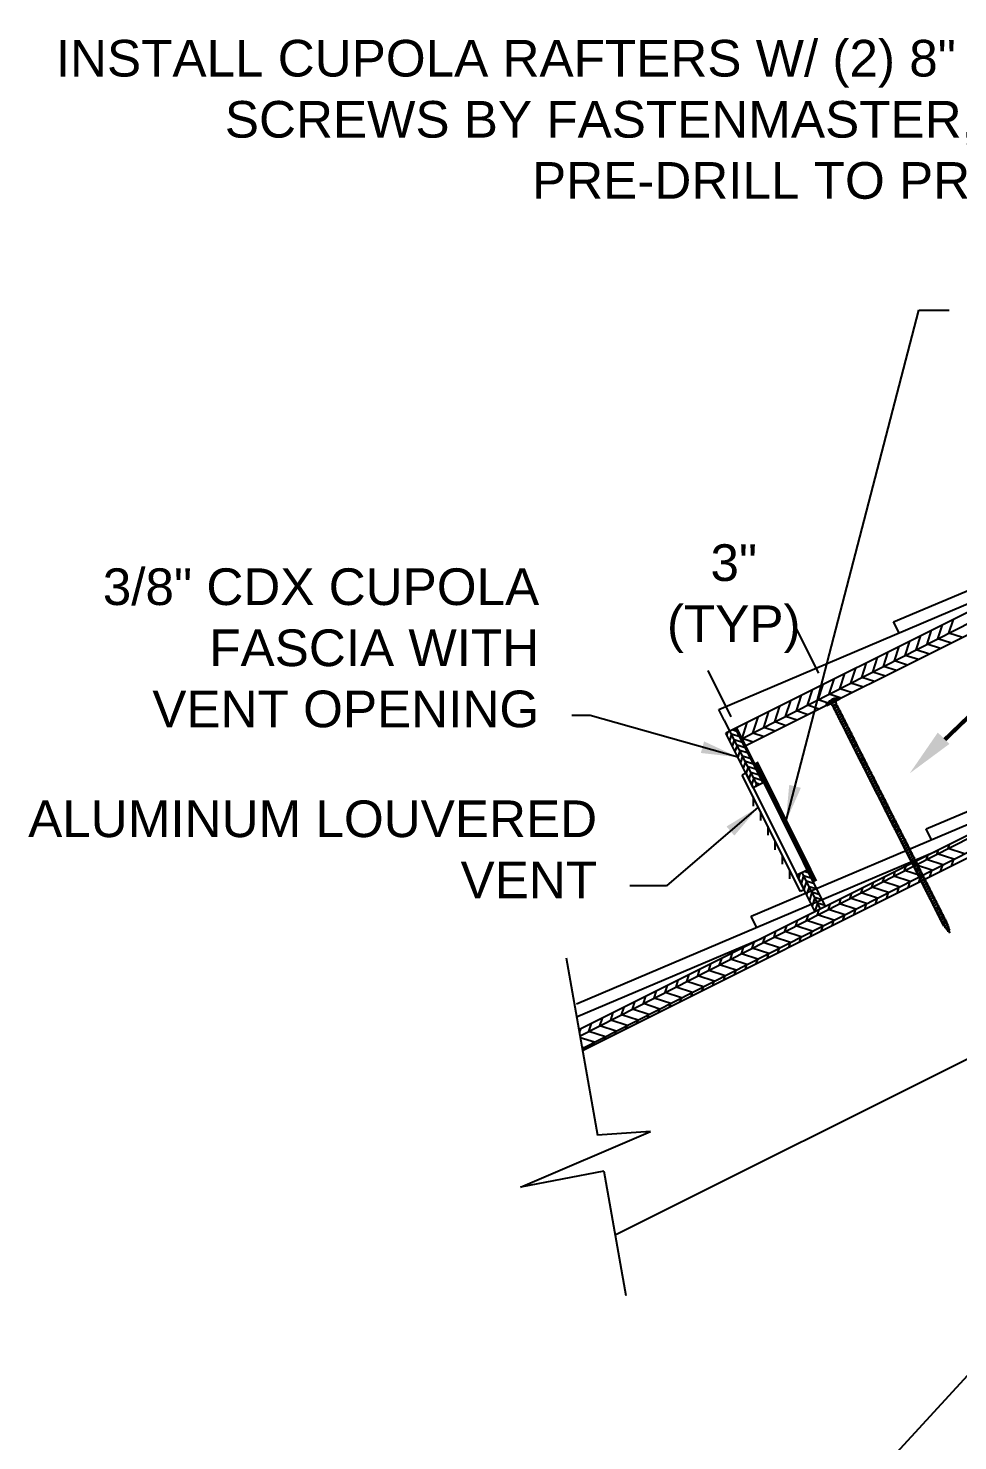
# Model space of a CAD drawing. Header units: inches. Extents: x -1316 to 22433, y -200 to 8737.
# Drawn here: x 6244.39 to 6272.92, y 1265.79 to 1309.14 of the extents above; entities that cross this region are included whole.
import ezdxf

# ---------------------------------------------------------------- set-up
doc = ezdxf.new("R2010")
doc.units = ezdxf.units.IN
doc.header["$LTSCALE"] = 10
doc.header["$MEASUREMENT"] = 0
doc.header["$PDMODE"] = 34
doc.header["$PDSIZE"] = 18
doc.layers.get('0').update_dxf_attribs({"linetype": 'CONTINUOUS'})
doc.layers.get('DefPoints').update_dxf_attribs({"linetype": 'CONTINUOUS'})
for name, color, linetype in [('S-CUP', 30, 'CONTINUOUS'), ('S-DIMS', 4, 'CONTINUOUS'), ('S-HATCH', 5, 'CONTINUOUS'), ('S-HDWR', 104, 'CONTINUOUS'), ('S-RF-HIP', 4, 'CONTINUOUS'), ('S-TXT', 222, 'CONTINUOUS')]:
    doc.layers.add(name, color=color, linetype=linetype)
doc.styles.add('style1', font='arial.ttf')
doc.dimstyles.new('1', dxfattribs={"dimtxt": 1.125, "dimasz": 1.125, "dimexe": 0.18, "dimexo": 1, "dimgap": 1, "dimtad": 0, "dimtih": 1, "dimtoh": 1, "dimdec": 4, "dimrnd": 1, "dimzin": 0, "dimdsep": 46, "dimlunit": 4, "dimtxsty": 'style1', "dimcen": 0.09, "dimadec": 0, "dimazin": 0, "dimtfac": 1, "dimtdec": 4, "dimtix": 1, "dimtofl": 0, "dimtmove": 2, "dimatfit": 3, "dimfxl": 1, "dimtolj": 1, "dimtzin": 0, "dimarcsym": 0})

# ---------------------------------------------------------------- blocks, each defined once
blk = doc.blocks.new('*X859')
at = {"color": 0}
for p, q in [((37.665, 67.889), (37.637, 67.804)), ((37.784, 67.826), (37.722, 67.634)), ((38.586, 66.253), (37.734, 67.924)), ((38.036, 67.744), (37.784, 67.826)), ((37.951, 67.911), (37.804, 67.959)), ((37.869, 67.659), (37.806, 67.465)), ((38.121, 67.577), (37.869, 67.659)), ((38.753, 66.337), (37.902, 68.008)), ((37.972, 67.974), (37.951, 67.911)), ((38.056, 67.804), (38.036, 67.744)), ((38.14, 67.635), (38.121, 67.577)), ((37.954, 67.492), (37.89, 67.295)), ((38.207, 67.41), (37.954, 67.492)), ((38.039, 67.325), (37.975, 67.126)), ((38.292, 67.243), (38.039, 67.325)), ((38.225, 67.465), (38.207, 67.41)), ((38.309, 67.296), (38.292, 67.243)), ((38.125, 67.158), (38.059, 66.956)), ((38.377, 67.076), (38.125, 67.158)), ((38.21, 66.991), (38.143, 66.787)), ((38.462, 66.909), (38.21, 66.991)), ((38.295, 66.824), (38.228, 66.617)), ((38.547, 66.742), (38.295, 66.824)), ((38.393, 67.126), (38.377, 67.076)), ((38.477, 66.957), (38.462, 66.909)), ((38.562, 66.787), (38.547, 66.742)), ((38.38, 66.657), (38.312, 66.447)), ((38.632, 66.575), (38.38, 66.657)), ((38.465, 66.49), (38.396, 66.278)), ((38.717, 66.408), (38.465, 66.49)), ((38.646, 66.618), (38.632, 66.575)), ((38.73, 66.448), (38.717, 66.408)), ((38.55, 66.323), (38.516, 66.219)), ((38.656, 66.288), (38.55, 66.323)), ((39.878, 63.546), (39.836, 63.415)), ((39.997, 63.482), (39.92, 63.245)), ((40.515, 62.466), (39.948, 63.58)), ((40.246, 63.402), (39.997, 63.482)), ((40.082, 63.315), (40.004, 63.075)), ((40.163, 63.568), (40.018, 63.615)), ((40.329, 63.235), (40.082, 63.315)), ((40.127, 63.641), (40.115, 63.664)), ((40.168, 63.148), (40.089, 62.905)), ((40.412, 63.069), (40.168, 63.148)), ((40.253, 62.981), (40.173, 62.736)), ((40.494, 62.903), (40.253, 62.981)), ((40.338, 62.814), (40.257, 62.566)), ((40.577, 62.737), (40.338, 62.814)), ((40.423, 62.647), (40.341, 62.396)), ((40.66, 62.57), (40.423, 62.647)), ((40.508, 62.48), (40.501, 62.46)), ((40.529, 62.473), (40.508, 62.48))]:
    blk.add_line(p, q, dxfattribs=at)
blk = doc.blocks.new('612SHING')
at = {"color": 5}
for p, q in [((-11.069, -4.696), (0, 0)), ((-16.435, -7.379), (-5.367, -2.683)), ((-10.901, -5.031), (-11.069, -4.696)), ((-16.267, -7.714), (-16.435, -7.379))]:
    blk.add_line(p, q, dxfattribs=at)
blk = doc.blocks.new('*X860')
at = {"color": 0}
for p, q in [((33.203, 59.014), (65.906, 75.677)), ((33.135, 59.4), (54.825, 70.452)), ((44.101, 64.988), (44.14, 65.11)), ((44.435, 65.158), (44.473, 65.276)), ((44.939, 64.994), (44.435, 65.158)), ((43.098, 64.477), (43.142, 64.61)), ((43.433, 64.647), (43.475, 64.777)), ((43.937, 64.483), (43.433, 64.647)), ((43.767, 64.818), (43.808, 64.943)), ((44.271, 64.654), (43.767, 64.818)), ((44.605, 64.824), (44.101, 64.988)), ((44.202, 64.442), (44.271, 64.654)), ((44.535, 64.608), (44.605, 64.824)), ((42.43, 64.137), (42.476, 64.278)), ((42.764, 64.307), (42.809, 64.444)), ((43.269, 64.143), (42.764, 64.307)), ((43.603, 64.313), (43.098, 64.477)), ((43.536, 64.109), (43.603, 64.313)), ((43.869, 64.275), (43.937, 64.483)), ((41.428, 63.626), (41.477, 63.778)), ((41.762, 63.796), (41.81, 63.945)), ((42.266, 63.632), (41.762, 63.796)), ((42.096, 63.966), (42.143, 64.111)), ((42.6, 63.802), (42.096, 63.966)), ((42.935, 63.973), (42.43, 64.137)), ((42.538, 63.61), (42.6, 63.802)), ((42.871, 63.776), (42.935, 63.973)), ((43.204, 63.943), (43.269, 64.143)), ((40.76, 63.285), (40.812, 63.445)), ((41.094, 63.456), (41.144, 63.612)), ((41.598, 63.292), (41.094, 63.456)), ((41.932, 63.462), (41.428, 63.626)), ((41.539, 63.11), (41.598, 63.292)), ((41.872, 63.277), (41.932, 63.462)), ((42.205, 63.443), (42.266, 63.632)), ((39.757, 62.775), (39.813, 62.946)), ((40.091, 62.945), (40.146, 63.112)), ((40.596, 62.781), (40.091, 62.945)), ((40.425, 63.115), (40.479, 63.279)), ((40.93, 62.951), (40.425, 63.115)), ((41.264, 63.121), (40.76, 63.285)), ((40.873, 62.777), (40.93, 62.951)), ((41.206, 62.944), (41.264, 63.121)), ((38.755, 62.264), (38.814, 62.447)), ((39.089, 62.434), (39.147, 62.613)), ((39.593, 62.27), (39.089, 62.434)), ((39.423, 62.604), (39.48, 62.78)), ((39.927, 62.44), (39.423, 62.604)), ((40.262, 62.611), (39.757, 62.775)), ((39.875, 62.278), (39.927, 62.44)), ((40.208, 62.445), (40.262, 62.611)), ((40.54, 62.611), (40.596, 62.781)), ((38.087, 61.923), (38.148, 62.114)), ((38.421, 62.094), (38.481, 62.28)), ((38.925, 61.93), (38.421, 62.094)), ((39.259, 62.1), (38.755, 62.264)), ((39.209, 61.945), (39.259, 62.1)), ((39.542, 62.112), (39.593, 62.27)), ((37.084, 61.413), (37.15, 61.614)), ((37.418, 61.583), (37.483, 61.781)), ((37.923, 61.419), (37.418, 61.583)), ((37.752, 61.753), (37.815, 61.947)), ((38.257, 61.589), (37.752, 61.753)), ((38.591, 61.759), (38.087, 61.923)), ((38.21, 61.446), (38.257, 61.589)), ((38.543, 61.612), (38.591, 61.759)), ((38.876, 61.779), (38.925, 61.93)), ((36.416, 61.072), (36.484, 61.282)), ((36.75, 61.242), (36.817, 61.448)), ((37.254, 61.078), (36.75, 61.242)), ((37.588, 61.249), (37.084, 61.413)), ((37.544, 61.113), (37.588, 61.249)), ((37.877, 61.279), (37.923, 61.419)), ((35.413, 60.561), (35.485, 60.782)), ((35.748, 60.732), (35.818, 60.949)), ((36.252, 60.568), (35.748, 60.732)), ((36.082, 60.902), (36.151, 61.115)), ((36.586, 60.738), (36.082, 60.902)), ((36.92, 60.908), (36.416, 61.072)), ((36.546, 60.614), (36.586, 60.738)), ((36.879, 60.78), (36.92, 60.908)), ((37.211, 60.947), (37.254, 61.078)), ((34.411, 60.051), (34.487, 60.283)), ((34.745, 60.221), (34.819, 60.449)), ((35.079, 60.391), (35.152, 60.616)), ((35.584, 60.227), (35.079, 60.391)), ((35.918, 60.398), (35.413, 60.561)), ((35.88, 60.281), (35.918, 60.398)), ((36.213, 60.447), (36.252, 60.568)), ((33.743, 59.71), (33.821, 59.95)), ((34.077, 59.88), (34.154, 60.116)), ((34.581, 59.717), (34.077, 59.88)), ((34.915, 59.887), (34.411, 60.051)), ((35.25, 60.057), (34.745, 60.221)), ((34.881, 59.781), (34.915, 59.887)), ((35.214, 59.948), (35.25, 60.057)), ((35.547, 60.114), (35.584, 60.227)), ((33.117, 59.501), (33.155, 59.617)), ((33.409, 59.54), (33.488, 59.783)), ((33.913, 59.376), (33.409, 59.54)), ((34.247, 59.546), (33.743, 59.71)), ((34.215, 59.449), (34.247, 59.546)), ((34.548, 59.615), (34.581, 59.717)), ((33.579, 59.206), (33.144, 59.347)), ((33.245, 59.036), (33.196, 59.051)), ((33.217, 58.949), (33.245, 59.036)), ((33.55, 59.116), (33.579, 59.206)), ((33.883, 59.282), (33.913, 59.376))]:
    blk.add_line(p, q, dxfattribs=at)
blk = doc.blocks.new('*X861')
at = {"color": 0}
for p, q in [((38.111, 68.528), (80.88, 90.32)), ((44.121, 71.59), (44.26, 72.018)), ((44.456, 71.761), (44.593, 72.184)), ((43.453, 71.25), (43.594, 71.685)), ((43.787, 71.42), (43.927, 71.851)), ((44.535, 71.456), (44.121, 71.59)), ((44.873, 71.625), (44.456, 71.761)), ((42.451, 70.739), (42.596, 71.185)), ((42.785, 70.909), (42.929, 71.352)), ((43.119, 71.08), (43.262, 71.518)), ((43.859, 71.118), (43.453, 71.25)), ((44.197, 71.287), (43.787, 71.42)), ((41.448, 70.228), (41.597, 70.686)), ((41.783, 70.399), (41.93, 70.853)), ((42.117, 70.569), (42.263, 71.019)), ((42.845, 70.611), (42.451, 70.739)), ((43.183, 70.78), (42.785, 70.909)), ((43.521, 70.949), (43.119, 71.08)), ((40.78, 69.888), (40.931, 70.353)), ((41.114, 70.058), (41.264, 70.52)), ((41.831, 70.104), (41.448, 70.228)), ((42.169, 70.273), (41.783, 70.399)), ((42.507, 70.442), (42.117, 70.569)), ((39.778, 69.377), (39.933, 69.854)), ((40.112, 69.547), (40.266, 70.02)), ((40.446, 69.718), (40.598, 70.187)), ((41.155, 69.766), (40.78, 69.888)), ((41.493, 69.935), (41.114, 70.058)), ((39.11, 69.037), (39.267, 69.521)), ((39.444, 69.207), (39.6, 69.687)), ((40.141, 69.259), (39.778, 69.377)), ((40.479, 69.428), (40.112, 69.547)), ((40.817, 69.597), (40.446, 69.718)), ((38.109, 68.531), (38.268, 69.022)), ((38.441, 68.696), (38.601, 69.188)), ((38.775, 68.866), (38.934, 69.354)), ((39.465, 68.921), (39.11, 69.037)), ((39.803, 69.09), (39.444, 69.207)), ((38.451, 68.414), (38.112, 68.524)), ((38.789, 68.583), (38.441, 68.696)), ((39.127, 68.752), (38.775, 68.866))]:
    blk.add_line(p, q, dxfattribs=at)
blk = doc.blocks.new('SD8X1-25-f')
for p, q in [((-1.368, 0.22), (-1.309, 0.22)), ((-1.368, -0.223), (-1.368, 0.22)), ((-1.309, -0.223), (-1.309, 0.22)), ((-1.289, 0.074), (-1.309, 0.074)), ((-1.289, 0.074), (-1.289, -0.082)), ((-1.289, 0.074), (-1.227, 0.058)), ((-1.227, -0.065), (-1.227, 0.058)), ((-1.157, 0.058), (-1.227, 0.058)), ((-1.207, -0.065), (-1.207, 0.058)), ((-1.207, -0.063), (-1.207, 0.055)), ((-1.178, -0.065), (-1.207, 0.023)), ((-1.207, 0.023), (-1.188, -0.091)), ((-1.157, 0.058), (-1.147, 0.083)), ((-1.157, 0.058), (-1.109, -0.091)), ((-1.099, -0.065), (-1.147, 0.083)), ((-1.147, 0.083), (-1.109, -0.091)), ((-1.078, 0.058), (-1.139, 0.058)), ((-1.078, 0.058), (-1.068, 0.083)), ((-1.078, 0.058), (-1.03, -0.091)), ((-1.02, -0.065), (-1.068, 0.083)), ((-1.068, 0.083), (-1.03, -0.091)), ((-0.999, 0.058), (-1.06, 0.058)), ((-0.999, 0.058), (-0.989, 0.083)), ((-0.999, 0.058), (-0.951, -0.091)), ((-0.989, 0.083), (-0.951, -0.091)), ((-0.941, -0.065), (-0.989, 0.083)), ((-0.92, 0.058), (-0.981, 0.058)), ((-0.92, 0.058), (-0.91, 0.083)), ((-0.92, 0.058), (-0.872, -0.091)), ((-0.91, 0.083), (-0.872, -0.091)), ((-0.862, -0.065), (-0.91, 0.083)), ((-0.841, 0.058), (-0.902, 0.058)), ((-0.841, 0.058), (-0.831, 0.083)), ((-0.841, 0.058), (-0.793, -0.091)), ((-0.783, -0.065), (-0.831, 0.083)), ((-0.831, 0.083), (-0.793, -0.091)), ((-0.762, 0.058), (-0.823, 0.058)), ((-0.762, 0.058), (-0.752, 0.083)), ((-0.762, 0.058), (-0.714, -0.091)), ((-0.752, 0.083), (-0.714, -0.091)), ((-0.704, -0.065), (-0.752, 0.083)), ((-0.683, 0.058), (-0.744, 0.058)), ((-0.683, 0.058), (-0.673, 0.083)), ((-0.683, 0.058), (-0.635, -0.091)), ((-0.673, 0.083), (-0.635, -0.091)), ((-0.625, -0.065), (-0.673, 0.083)), ((-0.604, 0.058), (-0.665, 0.058)), ((-0.604, 0.058), (-0.594, 0.083)), ((-0.604, 0.058), (-0.556, -0.091)), ((-0.594, 0.083), (-0.556, -0.091)), ((-0.546, -0.065), (-0.594, 0.083)), ((-0.525, 0.058), (-0.586, 0.058)), ((-0.525, 0.058), (-0.515, 0.083)), ((-0.525, 0.058), (-0.477, -0.091)), ((-0.515, 0.083), (-0.477, -0.091)), ((-0.467, -0.065), (-0.515, 0.083)), ((-0.446, 0.058), (-0.507, 0.058)), ((-0.446, 0.058), (-0.436, 0.083)), ((-0.446, 0.058), (-0.398, -0.091)), ((-0.436, 0.083), (-0.398, -0.091)), ((-0.388, -0.065), (-0.436, 0.083)), ((6.265, 0.058), (-0.428, 0.058)), ((-0.367, 0.058), (-0.357, 0.083)), ((-0.367, 0.058), (-0.319, -0.091)), ((-0.357, 0.083), (-0.319, -0.091)), ((-0.309, -0.065), (-0.357, 0.083)), ((-0.288, 0.058), (-0.349, 0.058)), ((-0.288, 0.058), (-0.278, 0.083)), ((-0.288, 0.058), (-0.24, -0.091)), ((-0.278, 0.083), (-0.24, -0.091)), ((-0.23, -0.065), (-0.278, 0.083)), ((-0.209, 0.058), (-0.27, 0.058)), ((-0.209, 0.058), (-0.199, 0.083)), ((-0.209, 0.058), (-0.161, -0.091)), ((-0.151, -0.065), (-0.199, 0.083)), ((-0.199, 0.083), (-0.161, -0.091)), ((-0.13, 0.058), (-0.191, 0.058)), ((-0.13, 0.058), (-0.12, 0.083)), ((-0.13, 0.058), (-0.082, -0.091)), ((-0.12, 0.083), (-0.082, -0.091)), ((-0.072, -0.065), (-0.12, 0.083)), ((-0.051, 0.058), (-0.112, 0.058)), ((-0.051, 0.058), (-0.041, 0.083)), ((-0.051, 0.058), (-0.003, -0.091)), ((-0.041, 0.083), (-0.003, -0.091)), ((0.007, -0.065), (-0.041, 0.083)), ((0.028, 0.058), (-0.033, 0.058)), ((0.028, 0.058), (0.038, 0.083)), ((0.028, 0.058), (0.076, -0.091)), ((0.038, 0.083), (0.076, -0.091)), ((0.086, -0.065), (0.038, 0.083)), ((0.107, 0.058), (0.046, 0.058)), ((0.107, 0.058), (0.117, 0.083)), ((0.107, 0.058), (0.155, -0.091)), ((0.117, 0.083), (0.155, -0.091)), ((0.165, -0.065), (0.117, 0.083)), ((0.186, 0.058), (0.125, 0.058)), ((0.186, 0.058), (0.196, 0.083)), ((0.186, 0.058), (0.234, -0.091)), ((0.196, 0.083), (0.234, -0.091)), ((0.244, -0.065), (0.196, 0.083)), ((0.265, 0.058), (0.275, 0.083)), ((0.265, 0.058), (0.313, -0.091)), ((0.275, 0.083), (0.313, -0.091)), ((0.323, -0.065), (0.275, 0.083)), ((0.344, 0.058), (0.283, 0.058)), ((0.344, 0.058), (0.354, 0.083)), ((0.344, 0.058), (0.392, -0.091)), ((0.354, 0.083), (0.392, -0.091)), ((0.402, -0.065), (0.354, 0.083)), ((0.423, 0.058), (0.362, 0.058)), ((0.423, 0.058), (0.433, 0.083)), ((0.423, 0.058), (0.471, -0.091)), ((0.481, -0.065), (0.433, 0.083)), ((0.433, 0.083), (0.471, -0.091)), ((0.502, 0.058), (0.441, 0.058)), ((0.502, 0.058), (0.512, 0.083)), ((0.502, 0.058), (0.55, -0.091)), ((0.512, 0.083), (0.55, -0.091)), ((0.56, -0.065), (0.512, 0.083)), ((0.581, 0.058), (0.52, 0.058)), ((0.581, 0.058), (0.591, 0.083)), ((0.581, 0.058), (0.629, -0.091)), ((0.591, 0.083), (0.629, -0.091)), ((0.639, -0.065), (0.591, 0.083)), ((0.66, 0.058), (0.599, 0.058)), ((0.66, 0.058), (0.67, 0.083)), ((0.66, 0.058), (0.708, -0.091)), ((0.67, 0.083), (0.708, -0.091)), ((0.718, -0.065), (0.67, 0.083)), ((0.739, 0.058), (0.678, 0.058)), ((0.739, 0.058), (0.749, 0.083)), ((0.739, 0.058), (0.787, -0.091)), ((0.749, 0.083), (0.787, -0.091)), ((0.797, -0.065), (0.749, 0.083)), ((0.818, 0.058), (0.757, 0.058)), ((0.818, 0.058), (0.828, 0.083)), ((0.818, 0.058), (0.866, -0.091)), ((0.828, 0.083), (0.866, -0.091)), ((0.876, -0.065), (0.828, 0.083)), ((0.897, 0.058), (0.907, 0.083)), ((0.897, 0.058), (0.945, -0.091)), ((0.907, 0.083), (0.945, -0.091)), ((0.955, -0.065), (0.907, 0.083)), ((0.976, 0.058), (0.915, 0.058)), ((0.976, 0.058), (0.986, 0.083)), ((0.976, 0.058), (1.024, -0.091)), ((0.986, 0.083), (1.024, -0.091)), ((1.034, -0.065), (0.986, 0.083)), ((1.055, 0.058), (0.994, 0.058)), ((1.055, 0.058), (1.065, 0.083)), ((1.055, 0.058), (1.103, -0.091)), ((1.113, -0.065), (1.065, 0.083)), ((1.065, 0.083), (1.103, -0.091)), ((1.134, 0.058), (1.073, 0.058)), ((1.134, 0.058), (1.144, 0.083)), ((1.134, 0.058), (1.182, -0.091)), ((1.144, 0.083), (1.182, -0.091)), ((1.192, -0.065), (1.144, 0.083)), ((1.213, 0.058), (1.152, 0.058)), ((1.213, 0.058), (1.223, 0.083)), ((1.213, 0.058), (1.261, -0.091)), ((1.223, 0.083), (1.261, -0.091)), ((1.271, -0.065), (1.223, 0.083)), ((1.292, 0.058), (1.231, 0.058)), ((1.292, 0.058), (1.302, 0.083)), ((1.292, 0.058), (1.34, -0.091)), ((1.302, 0.083), (1.34, -0.091)), ((1.35, -0.065), (1.302, 0.083)), ((1.371, 0.058), (1.31, 0.058)), ((1.371, 0.058), (1.381, 0.083)), ((1.371, 0.058), (1.419, -0.091)), ((1.381, 0.083), (1.419, -0.091)), ((1.429, -0.065), (1.381, 0.083)), ((1.45, 0.058), (1.389, 0.058)), ((1.45, 0.058), (1.46, 0.083)), ((1.45, 0.058), (1.498, -0.091)), ((1.46, 0.083), (1.498, -0.091)), ((1.508, -0.065), (1.46, 0.083)), ((1.529, 0.058), (1.539, 0.083)), ((1.529, 0.058), (1.577, -0.091)), ((1.539, 0.083), (1.577, -0.091)), ((1.587, -0.065), (1.539, 0.083)), ((1.608, 0.058), (1.547, 0.058)), ((1.608, 0.058), (1.618, 0.083)), ((1.608, 0.058), (1.656, -0.091)), ((1.618, 0.083), (1.656, -0.091)), ((1.666, -0.065), (1.618, 0.083)), ((1.687, 0.058), (1.626, 0.058)), ((1.687, 0.058), (1.697, 0.083)), ((1.687, 0.058), (1.735, -0.091)), ((1.745, -0.065), (1.697, 0.083)), ((1.697, 0.083), (1.735, -0.091)), ((1.766, 0.058), (1.705, 0.058)), ((1.766, 0.058), (1.776, 0.083)), ((1.766, 0.058), (1.814, -0.091)), ((1.776, 0.083), (1.814, -0.091)), ((1.824, -0.065), (1.776, 0.083)), ((1.845, 0.058), (1.784, 0.058)), ((1.845, 0.058), (1.855, 0.083)), ((1.845, 0.058), (1.893, -0.091)), ((1.855, 0.083), (1.893, -0.091)), ((1.903, -0.065), (1.855, 0.083)), ((1.924, 0.058), (1.863, 0.058)), ((1.924, 0.058), (1.934, 0.083)), ((1.924, 0.058), (1.972, -0.091)), ((1.934, 0.083), (1.972, -0.091)), ((1.982, -0.065), (1.934, 0.083)), ((2.003, 0.058), (1.942, 0.058)), ((2.003, 0.058), (2.013, 0.083)), ((2.003, 0.058), (2.051, -0.091)), ((2.013, 0.083), (2.051, -0.091)), ((2.061, -0.065), (2.013, 0.083)), ((2.082, 0.058), (2.021, 0.058)), ((2.082, 0.058), (2.092, 0.083)), ((2.082, 0.058), (2.13, -0.091)), ((2.092, 0.083), (2.13, -0.091)), ((2.14, -0.065), (2.092, 0.083)), ((2.161, 0.058), (2.171, 0.083)), ((2.161, 0.058), (2.209, -0.091)), ((2.171, 0.083), (2.209, -0.091)), ((2.219, -0.065), (2.171, 0.083)), ((2.24, 0.058), (2.179, 0.058)), ((2.24, 0.058), (2.25, 0.083)), ((2.24, 0.058), (2.288, -0.091)), ((2.25, 0.083), (2.288, -0.091)), ((2.298, -0.065), (2.25, 0.083)), ((2.319, 0.058), (2.258, 0.058)), ((2.319, 0.058), (2.329, 0.083)), ((2.319, 0.058), (2.367, -0.091)), ((2.377, -0.065), (2.329, 0.083)), ((2.329, 0.083), (2.367, -0.091)), ((2.398, 0.058), (2.337, 0.058)), ((2.398, 0.058), (2.408, 0.083)), ((2.398, 0.058), (2.446, -0.091)), ((2.408, 0.083), (2.446, -0.091)), ((2.456, -0.065), (2.408, 0.083)), ((2.477, 0.058), (2.416, 0.058)), ((2.477, 0.058), (2.487, 0.083)), ((2.477, 0.058), (2.525, -0.091)), ((2.487, 0.083), (2.525, -0.091)), ((2.535, -0.065), (2.487, 0.083)), ((2.556, 0.058), (2.495, 0.058)), ((2.556, 0.058), (2.566, 0.083)), ((2.556, 0.058), (2.604, -0.091)), ((2.566, 0.083), (2.604, -0.091)), ((2.614, -0.065), (2.566, 0.083)), ((2.635, 0.058), (2.574, 0.058)), ((2.635, 0.058), (2.645, 0.083)), ((2.635, 0.058), (2.683, -0.091)), ((2.645, 0.083), (2.683, -0.091)), ((2.693, -0.065), (2.645, 0.083)), ((2.714, 0.058), (2.653, 0.058)), ((2.714, 0.058), (2.724, 0.083)), ((2.714, 0.058), (2.762, -0.091)), ((2.724, 0.083), (2.762, -0.091)), ((2.772, -0.065), (2.724, 0.083)), ((2.793, 0.058), (2.803, 0.083)), ((2.793, 0.058), (2.841, -0.091)), ((2.803, 0.083), (2.841, -0.091)), ((2.851, -0.065), (2.803, 0.083)), ((2.872, 0.058), (2.811, 0.058)), ((2.872, 0.058), (2.882, 0.083)), ((2.872, 0.058), (2.92, -0.091)), ((2.882, 0.083), (2.92, -0.091)), ((2.93, -0.065), (2.882, 0.083)), ((2.951, 0.058), (2.89, 0.058)), ((2.951, 0.058), (2.961, 0.083)), ((2.951, 0.058), (2.999, -0.091)), ((3.009, -0.065), (2.961, 0.083)), ((2.961, 0.083), (2.999, -0.091)), ((3.03, 0.058), (2.969, 0.058)), ((3.03, 0.058), (3.04, 0.083)), ((3.03, 0.058), (3.078, -0.091)), ((3.04, 0.083), (3.078, -0.091)), ((3.088, -0.065), (3.04, 0.083)), ((3.109, 0.058), (3.048, 0.058)), ((3.109, 0.058), (3.119, 0.083)), ((3.109, 0.058), (3.157, -0.091)), ((3.119, 0.083), (3.157, -0.091)), ((3.167, -0.065), (3.119, 0.083)), ((3.188, 0.058), (3.127, 0.058)), ((3.188, 0.058), (3.198, 0.083)), ((3.188, 0.058), (3.236, -0.091)), ((3.198, 0.083), (3.236, -0.091)), ((3.246, -0.065), (3.198, 0.083)), ((3.267, 0.058), (3.206, 0.058)), ((3.267, 0.058), (3.277, 0.083)), ((3.267, 0.058), (3.315, -0.091)), ((3.277, 0.083), (3.315, -0.091)), ((3.325, -0.065), (3.277, 0.083)), ((3.346, 0.058), (3.285, 0.058)), ((3.346, 0.058), (3.356, 0.083)), ((3.346, 0.058), (3.394, -0.091)), ((3.356, 0.083), (3.394, -0.091)), ((3.404, -0.065), (3.356, 0.083)), ((3.425, 0.058), (3.435, 0.083)), ((3.425, 0.058), (3.473, -0.091)), ((3.435, 0.083), (3.473, -0.091)), ((3.483, -0.065), (3.435, 0.083)), ((3.504, 0.058), (3.443, 0.058)), ((3.504, 0.058), (3.514, 0.083)), ((3.504, 0.058), (3.552, -0.091)), ((3.514, 0.083), (3.552, -0.091)), ((3.562, -0.065), (3.514, 0.083)), ((3.583, 0.058), (3.522, 0.058)), ((3.583, 0.058), (3.593, 0.083)), ((3.583, 0.058), (3.631, -0.091)), ((3.641, -0.065), (3.593, 0.083)), ((3.593, 0.083), (3.631, -0.091)), ((3.662, 0.058), (3.601, 0.058)), ((3.662, 0.058), (3.672, 0.083)), ((3.662, 0.058), (3.71, -0.091)), ((3.672, 0.083), (3.71, -0.091)), ((3.72, -0.065), (3.672, 0.083)), ((3.741, 0.058), (3.68, 0.058)), ((3.741, 0.058), (3.751, 0.083)), ((3.741, 0.058), (3.789, -0.091)), ((3.751, 0.083), (3.789, -0.091)), ((3.799, -0.065), (3.751, 0.083)), ((3.82, 0.058), (3.759, 0.058)), ((3.82, 0.058), (3.83, 0.083)), ((3.82, 0.058), (3.868, -0.091)), ((3.83, 0.083), (3.868, -0.091)), ((3.878, -0.065), (3.83, 0.083)), ((3.899, 0.058), (3.838, 0.058)), ((3.899, 0.058), (3.909, 0.083)), ((3.899, 0.058), (3.947, -0.091)), ((3.909, 0.083), (3.947, -0.091)), ((3.957, -0.065), (3.909, 0.083)), ((3.978, 0.058), (3.917, 0.058)), ((3.978, 0.058), (3.988, 0.083)), ((3.978, 0.058), (4.026, -0.091)), ((3.988, 0.083), (4.026, -0.091)), ((4.036, -0.065), (3.988, 0.083)), ((4.057, 0.057), (4.067, 0.083)), ((4.057, 0.057), (4.105, -0.091)), ((4.067, 0.083), (4.105, -0.091)), ((4.115, -0.066), (4.067, 0.083)), ((4.136, 0.057), (4.075, 0.057)), ((4.136, 0.057), (4.146, 0.083)), ((4.136, 0.057), (4.184, -0.091)), ((4.146, 0.083), (4.184, -0.091)), ((4.194, -0.066), (4.146, 0.083)), ((4.215, 0.057), (4.154, 0.057)), ((4.215, 0.057), (4.225, 0.083)), ((4.215, 0.057), (4.263, -0.091)), ((4.273, -0.066), (4.225, 0.083)), ((4.225, 0.083), (4.263, -0.091)), ((4.294, 0.057), (4.233, 0.057)), ((4.294, 0.057), (4.304, 0.083)), ((4.294, 0.057), (4.342, -0.091)), ((4.304, 0.083), (4.342, -0.091)), ((4.352, -0.066), (4.304, 0.083)), ((4.373, 0.057), (4.312, 0.057)), ((4.373, 0.057), (4.383, 0.083)), ((4.373, 0.057), (4.421, -0.091)), ((4.383, 0.083), (4.421, -0.091)), ((4.431, -0.066), (4.383, 0.083)), ((4.452, 0.057), (4.391, 0.057)), ((4.452, 0.057), (4.462, 0.083)), ((4.452, 0.057), (4.5, -0.091)), ((4.462, 0.083), (4.5, -0.091)), ((4.51, -0.066), (4.462, 0.083)), ((4.531, 0.057), (4.47, 0.057)), ((4.531, 0.057), (4.541, 0.083)), ((4.531, 0.057), (4.579, -0.091)), ((4.541, 0.083), (4.579, -0.091)), ((4.589, -0.066), (4.541, 0.083)), ((4.61, 0.057), (4.549, 0.057)), ((4.61, 0.057), (4.62, 0.083)), ((4.61, 0.057), (4.658, -0.091)), ((4.62, 0.083), (4.658, -0.091)), ((4.668, -0.066), (4.62, 0.083)), ((4.689, 0.057), (4.699, 0.083)), ((4.689, 0.057), (4.737, -0.091)), ((4.699, 0.083), (4.737, -0.091)), ((4.747, -0.066), (4.699, 0.083)), ((4.768, 0.057), (4.707, 0.057)), ((4.768, 0.057), (4.778, 0.083)), ((4.768, 0.057), (4.816, -0.091)), ((4.778, 0.083), (4.816, -0.091)), ((4.826, -0.066), (4.778, 0.083)), ((4.847, 0.057), (4.786, 0.057)), ((4.847, 0.057), (4.857, 0.083)), ((4.847, 0.057), (4.895, -0.091)), ((4.905, -0.066), (4.857, 0.083)), ((4.857, 0.083), (4.895, -0.091)), ((4.926, 0.057), (4.865, 0.057)), ((4.926, 0.057), (4.936, 0.083)), ((4.926, 0.057), (4.974, -0.091)), ((4.936, 0.083), (4.974, -0.091)), ((4.984, -0.066), (4.936, 0.083)), ((5.005, 0.057), (4.944, 0.057)), ((5.005, 0.057), (5.015, 0.083)), ((5.005, 0.057), (5.053, -0.091)), ((5.015, 0.083), (5.053, -0.091)), ((5.063, -0.066), (5.015, 0.083)), ((5.084, 0.057), (5.023, 0.057)), ((5.084, 0.057), (5.094, 0.083)), ((5.084, 0.057), (5.132, -0.091)), ((5.094, 0.083), (5.132, -0.091)), ((5.142, -0.066), (5.094, 0.083)), ((5.163, 0.057), (5.102, 0.057)), ((5.163, 0.057), (5.173, 0.083)), ((5.163, 0.057), (5.211, -0.091)), ((5.173, 0.083), (5.211, -0.091)), ((5.221, -0.066), (5.173, 0.083)), ((5.242, 0.057), (5.181, 0.057)), ((5.242, 0.057), (5.252, 0.083)), ((5.242, 0.057), (5.29, -0.091)), ((5.252, 0.083), (5.29, -0.091)), ((5.3, -0.066), (5.252, 0.083)), ((5.321, 0.057), (5.331, 0.083)), ((5.321, 0.057), (5.369, -0.091)), ((5.331, 0.083), (5.369, -0.091)), ((5.379, -0.066), (5.331, 0.083)), ((5.4, 0.057), (5.339, 0.057)), ((5.4, 0.057), (5.41, 0.083)), ((5.4, 0.057), (5.448, -0.091)), ((5.41, 0.083), (5.448, -0.091)), ((5.458, -0.066), (5.41, 0.083)), ((5.479, 0.057), (5.418, 0.057)), ((5.479, 0.057), (5.489, 0.083)), ((5.479, 0.057), (5.527, -0.091)), ((5.537, -0.066), (5.489, 0.083)), ((5.489, 0.083), (5.527, -0.091)), ((5.558, 0.057), (5.497, 0.057)), ((5.558, 0.057), (5.568, 0.083)), ((5.558, 0.057), (5.606, -0.091)), ((5.568, 0.083), (5.606, -0.091)), ((5.616, -0.066), (5.568, 0.083)), ((5.637, 0.057), (5.576, 0.057)), ((5.637, 0.057), (5.647, 0.083)), ((5.637, 0.057), (5.685, -0.091)), ((5.647, 0.083), (5.685, -0.091)), ((5.695, -0.066), (5.647, 0.083)), ((5.716, 0.057), (5.655, 0.057)), ((5.716, 0.057), (5.726, 0.083)), ((5.716, 0.057), (5.764, -0.091)), ((5.726, 0.083), (5.764, -0.091)), ((5.774, -0.066), (5.726, 0.083)), ((5.795, 0.057), (5.734, 0.057)), ((5.795, 0.057), (5.805, 0.083)), ((5.795, 0.057), (5.843, -0.091)), ((5.805, 0.083), (5.843, -0.091)), ((5.853, -0.066), (5.805, 0.083)), ((5.874, 0.057), (5.813, 0.057)), ((5.874, 0.057), (5.884, 0.083)), ((5.874, 0.057), (5.922, -0.091)), ((5.884, 0.083), (5.922, -0.091)), ((5.932, -0.066), (5.884, 0.083)), ((5.953, 0.057), (5.963, 0.083)), ((5.953, 0.057), (6.001, -0.091)), ((5.963, 0.083), (6.001, -0.091)), ((6.011, -0.066), (5.963, 0.083)), ((6.032, 0.057), (6.042, 0.083)), ((6.032, 0.057), (6.08, -0.091)), ((6.042, 0.083), (6.08, -0.091)), ((6.09, -0.066), (6.042, 0.083)), ((6.111, 0.057), (6.121, 0.083)), ((6.111, 0.057), (6.159, -0.091)), ((6.121, 0.083), (6.159, -0.091)), ((6.169, -0.066), (6.121, 0.083)), ((6.19, 0.057), (6.2, 0.083)), ((6.19, 0.057), (6.238, -0.091)), ((6.2, 0.083), (6.238, -0.091)), ((6.248, -0.066), (6.2, 0.083)), ((6.265, 0.058), (6.275, 0.083)), ((6.265, 0.058), (6.313, -0.091)), ((6.275, 0.083), (6.313, -0.091)), ((6.323, -0.065), (6.275, 0.083)), ((6.345, 0.054), (6.283, 0.058)), ((6.345, 0.054), (6.355, 0.08)), ((6.345, 0.054), (6.385, -0.069)), ((6.395, -0.045), (6.355, 0.08)), ((6.355, 0.08), (6.385, -0.069)), ((6.428, 0.04), (6.364, 0.051)), ((6.428, 0.04), (6.439, 0.066)), ((6.428, 0.04), (6.46, -0.056)), ((6.47, -0.031), (6.439, 0.066)), ((6.439, 0.066), (6.46, -0.056)), ((6.512, 0.027), (6.448, 0.037)), ((6.512, 0.027), (6.522, 0.052)), ((6.512, 0.027), (6.534, -0.042)), ((6.544, -0.017), (6.522, 0.052)), ((6.522, 0.052), (6.534, -0.042)), ((6.632, 0), (6.536, 0.021)), ((-1.368, -0.223), (-1.309, -0.223)), ((-1.289, -0.082), (-1.309, -0.082)), ((-1.289, -0.082), (-1.227, -0.065)), ((-1.194, -0.065), (-1.227, -0.065)), ((-1.207, -0.004), (-1.188, -0.091)), ((-1.188, -0.091), (-1.178, -0.065)), ((-1.117, -0.065), (-1.178, -0.065)), ((-1.109, -0.091), (-1.099, -0.065)), ((-1.038, -0.065), (-1.099, -0.065)), ((-1.03, -0.091), (-1.02, -0.065)), ((-0.959, -0.065), (-1.02, -0.065)), ((-0.951, -0.091), (-0.941, -0.065)), ((-0.88, -0.065), (-0.941, -0.065)), ((-0.872, -0.091), (-0.862, -0.065)), ((-0.801, -0.065), (-0.862, -0.065)), ((-0.793, -0.091), (-0.783, -0.065)), ((-0.722, -0.065), (-0.783, -0.065)), ((-0.714, -0.091), (-0.704, -0.065)), ((-0.643, -0.065), (-0.704, -0.065)), ((-0.635, -0.091), (-0.625, -0.065)), ((-0.564, -0.065), (-0.625, -0.065)), ((-0.556, -0.091), (-0.546, -0.065)), ((-0.485, -0.065), (-0.546, -0.065)), ((-0.477, -0.091), (-0.467, -0.065)), ((-0.406, -0.065), (-0.467, -0.065)), ((-0.398, -0.091), (-0.388, -0.065)), ((6.305, -0.065), (-0.388, -0.065)), ((-0.319, -0.091), (-0.309, -0.065)), ((-0.248, -0.065), (-0.309, -0.065)), ((-0.24, -0.091), (-0.23, -0.065)), ((-0.169, -0.065), (-0.23, -0.065)), ((-0.161, -0.091), (-0.151, -0.065)), ((-0.09, -0.065), (-0.151, -0.065)), ((-0.082, -0.091), (-0.072, -0.065)), ((-0.011, -0.065), (-0.072, -0.065)), ((-0.003, -0.091), (0.007, -0.065)), ((0.068, -0.065), (0.007, -0.065)), ((0.076, -0.091), (0.086, -0.065)), ((0.147, -0.065), (0.086, -0.065)), ((0.155, -0.091), (0.165, -0.065)), ((0.226, -0.065), (0.165, -0.065)), ((0.234, -0.091), (0.244, -0.065)), ((0.313, -0.091), (0.323, -0.065)), ((0.384, -0.065), (0.323, -0.065)), ((0.392, -0.091), (0.402, -0.065)), ((0.463, -0.065), (0.402, -0.065)), ((0.471, -0.091), (0.481, -0.065)), ((0.542, -0.065), (0.481, -0.065)), ((0.55, -0.091), (0.56, -0.065)), ((0.621, -0.065), (0.56, -0.065)), ((0.629, -0.091), (0.639, -0.065)), ((0.7, -0.065), (0.639, -0.065)), ((0.708, -0.091), (0.718, -0.065)), ((0.779, -0.065), (0.718, -0.065)), ((0.787, -0.091), (0.797, -0.065)), ((0.858, -0.065), (0.797, -0.065)), ((0.866, -0.091), (0.876, -0.065)), ((0.945, -0.091), (0.955, -0.065)), ((1.016, -0.065), (0.955, -0.065)), ((1.024, -0.091), (1.034, -0.065)), ((1.095, -0.065), (1.034, -0.065)), ((1.103, -0.091), (1.113, -0.065)), ((1.174, -0.065), (1.113, -0.065)), ((1.182, -0.091), (1.192, -0.065)), ((1.253, -0.065), (1.192, -0.065)), ((1.261, -0.091), (1.271, -0.065)), ((1.332, -0.065), (1.271, -0.065)), ((1.34, -0.091), (1.35, -0.065)), ((1.411, -0.065), (1.35, -0.065)), ((1.419, -0.091), (1.429, -0.065)), ((1.49, -0.065), (1.429, -0.065)), ((1.498, -0.091), (1.508, -0.065)), ((1.577, -0.091), (1.587, -0.065)), ((1.648, -0.065), (1.587, -0.065)), ((1.656, -0.091), (1.666, -0.065)), ((1.727, -0.065), (1.666, -0.065)), ((1.735, -0.091), (1.745, -0.065)), ((1.806, -0.065), (1.745, -0.065)), ((1.814, -0.091), (1.824, -0.065)), ((1.885, -0.065), (1.824, -0.065)), ((1.893, -0.091), (1.903, -0.065)), ((1.964, -0.065), (1.903, -0.065)), ((1.972, -0.091), (1.982, -0.065)), ((2.043, -0.065), (1.982, -0.065)), ((2.051, -0.091), (2.061, -0.065)), ((2.122, -0.065), (2.061, -0.065)), ((2.13, -0.091), (2.14, -0.065)), ((2.209, -0.091), (2.219, -0.065)), ((2.28, -0.065), (2.219, -0.065)), ((2.288, -0.091), (2.298, -0.065)), ((2.359, -0.065), (2.298, -0.065)), ((2.367, -0.091), (2.377, -0.065)), ((2.438, -0.065), (2.377, -0.065)), ((2.446, -0.091), (2.456, -0.065)), ((2.517, -0.065), (2.456, -0.065)), ((2.525, -0.091), (2.535, -0.065)), ((2.596, -0.065), (2.535, -0.065)), ((2.604, -0.091), (2.614, -0.065)), ((2.675, -0.065), (2.614, -0.065)), ((2.683, -0.091), (2.693, -0.065)), ((2.754, -0.065), (2.693, -0.065)), ((2.762, -0.091), (2.772, -0.065)), ((2.841, -0.091), (2.851, -0.065)), ((2.912, -0.065), (2.851, -0.065)), ((2.92, -0.091), (2.93, -0.065)), ((2.991, -0.065), (2.93, -0.065)), ((2.999, -0.091), (3.009, -0.065)), ((3.07, -0.065), (3.009, -0.065)), ((3.078, -0.091), (3.088, -0.065)), ((3.149, -0.065), (3.088, -0.065)), ((3.157, -0.091), (3.167, -0.065)), ((3.228, -0.065), (3.167, -0.065)), ((3.236, -0.091), (3.246, -0.065)), ((3.307, -0.065), (3.246, -0.065)), ((3.315, -0.091), (3.325, -0.065)), ((3.386, -0.065), (3.325, -0.065)), ((3.394, -0.091), (3.404, -0.065)), ((3.473, -0.091), (3.483, -0.065)), ((3.544, -0.065), (3.483, -0.065)), ((3.552, -0.091), (3.562, -0.065)), ((3.623, -0.065), (3.562, -0.065)), ((3.631, -0.091), (3.641, -0.065)), ((3.702, -0.065), (3.641, -0.065)), ((3.71, -0.091), (3.72, -0.065)), ((3.781, -0.065), (3.72, -0.065)), ((3.789, -0.091), (3.799, -0.065)), ((3.86, -0.065), (3.799, -0.065)), ((3.868, -0.091), (3.878, -0.065)), ((3.939, -0.065), (3.878, -0.065)), ((3.947, -0.091), (3.957, -0.065)), ((4.018, -0.065), (3.957, -0.065)), ((4.026, -0.091), (4.036, -0.065)), ((4.105, -0.091), (4.115, -0.066)), ((4.176, -0.066), (4.115, -0.066)), ((4.184, -0.091), (4.194, -0.066)), ((4.255, -0.066), (4.194, -0.066)), ((4.263, -0.091), (4.273, -0.066)), ((4.334, -0.066), (4.273, -0.066)), ((4.342, -0.091), (4.352, -0.066)), ((4.413, -0.066), (4.352, -0.066)), ((4.421, -0.091), (4.431, -0.066)), ((4.492, -0.066), (4.431, -0.066)), ((4.5, -0.091), (4.51, -0.066)), ((4.571, -0.066), (4.51, -0.066)), ((4.579, -0.091), (4.589, -0.066)), ((4.65, -0.066), (4.589, -0.066)), ((4.658, -0.091), (4.668, -0.066)), ((4.737, -0.091), (4.747, -0.066)), ((4.808, -0.066), (4.747, -0.066)), ((4.816, -0.091), (4.826, -0.066)), ((4.887, -0.066), (4.826, -0.066)), ((4.895, -0.091), (4.905, -0.066)), ((4.966, -0.066), (4.905, -0.066)), ((4.974, -0.091), (4.984, -0.066)), ((5.045, -0.066), (4.984, -0.066)), ((5.053, -0.091), (5.063, -0.066)), ((5.124, -0.066), (5.063, -0.066)), ((5.132, -0.091), (5.142, -0.066)), ((5.203, -0.066), (5.142, -0.066)), ((5.211, -0.091), (5.221, -0.066)), ((5.282, -0.066), (5.221, -0.066)), ((5.29, -0.091), (5.3, -0.066)), ((5.369, -0.091), (5.379, -0.066)), ((5.44, -0.066), (5.379, -0.066)), ((5.448, -0.091), (5.458, -0.066)), ((5.519, -0.066), (5.458, -0.066)), ((5.527, -0.091), (5.537, -0.066)), ((5.598, -0.066), (5.537, -0.066)), ((5.606, -0.091), (5.616, -0.066)), ((5.677, -0.066), (5.616, -0.066)), ((5.685, -0.091), (5.695, -0.066)), ((5.756, -0.066), (5.695, -0.066)), ((5.764, -0.091), (5.774, -0.066)), ((5.835, -0.066), (5.774, -0.066)), ((5.843, -0.091), (5.853, -0.066)), ((5.914, -0.066), (5.853, -0.066)), ((5.922, -0.091), (5.932, -0.066)), ((6.001, -0.091), (6.011, -0.066)), ((6.08, -0.091), (6.09, -0.066)), ((6.159, -0.091), (6.169, -0.066)), ((6.238, -0.091), (6.248, -0.066)), ((6.313, -0.091), (6.323, -0.065)), ((6.378, -0.048), (6.323, -0.065)), ((6.384, -0.071), (6.395, -0.045)), ((6.452, -0.034), (6.395, -0.045)), ((6.46, -0.056), (6.47, -0.031)), ((6.527, -0.02), (6.47, -0.031)), ((6.534, -0.042), (6.544, -0.017)), ((6.632, 0), (6.544, -0.017))]:
    blk.add_line(p, q)
blk.add_arc((-1.051, -0.003), 0.351, 154.7518, 205.2482)
blk = doc.blocks.new('*D863')
at = {"layer": 'DefPoints', "color": 0, "transparency": 16777216}
for p in [(6268.023, 1290.608), (6269.1, 1288.454), (6266.414, 1287.111)]:
    blk.add_point(p, dxfattribs=at)
at = {"layer": 'S-DIMS', "color": 0, "lineweight": -2, "transparency": 16777216}
for p, q in [((6268.653, 1289.348), (6267.942, 1290.769)), ((6265.967, 1288.005), (6265.256, 1289.426))]:
    blk.add_line(p, q, dxfattribs=at)
at = {"layer": 'S-DIMS', "color": 0, "transparency": 16777216, "insert": (6266.046, 1291.63), "char_height": 1.125, "attachment_point": 5, "style": 'style1'}
blk.add_mtext('\\A1;3"\\P(TYP)', dxfattribs=at)

msp = doc.modelspace()

# ---------------------------------------------------------------- linework, layer by layer
at = {"layer": 'S-CUP'}
for p, q in [((6309.06842, 1309.13686), (6265.80155, 1287.50342)), ((6309.34793, 1308.57784), (6266.41647, 1287.11211)), ((6301.0645, 1298.28694), (6261.2932, 1278.40129)), ((6266.63669, 1285.82466), (6265.80155, 1287.50342)), ((6268.86505, 1282.18721), (6266.13696, 1287.67113)), ((6266.41647, 1286.27358), (6266.30466, 1286.21768)), ((6268.09352, 1282.63997), (6266.30466, 1286.21768)), ((6266.42174, 1286.26304), (6268.20532, 1282.69588)), ((6266.9721, 1285.99237), (6266.63669, 1285.82466)), ((6266.64007, 1285.54686), (6266.64007, 1285.26735)), ((6266.86368, 1285.09965), (6266.86368, 1284.82014)), ((6267.08729, 1284.65243), (6267.08729, 1284.37293)), ((6267.31089, 1284.20522), (6267.31089, 1283.92571)), ((6267.5345, 1283.75801), (6267.5345, 1283.4785)), ((6267.75811, 1283.31079), (6267.75811, 1283.03129)), ((6268.32051, 1283.3125), (6267.9851, 1283.1448)), ((6268.54073, 1282.02505), (6267.9851, 1283.1448)), ((6268.20532, 1282.69588), (6268.09352, 1282.63997))]:
    msp.add_line(p, q, dxfattribs=at)
at = {"layer": 'S-HATCH'}
for p, q in [((6265.7511, 1287.89746), (6265.91881, 1287.56205)), ((6261.21349, 1279.19996), (6272.28203, 1283.8957)), ((6261.2234, 1278.7976), (6266.91547, 1281.21242))]:
    msp.add_line(p, q, dxfattribs=at)
at = {"layer": 'S-HATCH', "ltscale": 0.5, "const_width": 0.125}
msp.add_lwpolyline([(6272.52365, 1287.30581), (6274.32366, 1289.03581), (6276.20396, 1289.99985), (6278.11231, 1290.45801), (6279.99648, 1290.67037), (6281.80423, 1290.89702), (6283.48332, 1291.39803), (6284.98153, 1292.43349), (6286.24661, 1294.26349)], dxfattribs=at)
at = {"layer": 'S-HATCH', "const_width": 0.125}
msp.add_lwpolyline([(6268.5542, 1282.9524), (6266.73311, 1286.61308)], dxfattribs=at)
at = {"layer": 'S-HATCH', "ltscale": 0.5}
msp.add_solid([(6272.66735, 1287.17546), (6272.3076, 1287.52271), (6271.44574, 1286.26983)], dxfattribs=at)
at = {"layer": 'S-RF-HIP'}
for p, q in [((6301.34793, 1297.72988), (6261.40631, 1277.75907)), ((6262.40167, 1272.10756), (6301.34793, 1291.5807)), ((6264.75207, 1258.57235), (6289.70759, 1285.76053)), ((6259.50175, 1273.56622), (6263.48606, 1275.27695)), ((6263.48606, 1275.27695), (6261.86334, 1275.16411)), ((6262.05797, 1274.05902), (6259.50175, 1273.56622))]:
    msp.add_line(p, q, dxfattribs=at)
for points in [[(6260.90375, 1280.61255), (6261.86334, 1275.16411)], [(6262.05797, 1274.05902), (6262.72979, 1270.24454)]]:
    msp.add_lwpolyline(points, dxfattribs=at)

# ---------------------------------------------------------------- block references
at = {"layer": 'S-HATCH'}
for name, p in [('*X861', (6228.19177, 1218.81102)), ('612SHING', (6287.38506, 1298.29518)), ('*X860', (6228.19177, 1218.81102)), ('612SHING', (6282.0185, 1295.61189)), ('612SHING', (6288.38172, 1291.94555)), ('612SHING', (6283.01516, 1289.26227)), ('*X859', (6228.19282, 1219.64223))]:
    msp.add_blockref(name, p, dxfattribs=at)
at = {"layer": 'S-HDWR', "rotation": 296.7970195554522}
msp.add_blockref('SD8X1-25-f', (6269.69089, 1287.28577), dxfattribs=at)

# ---------------------------------------------------------------- texts
at = {"layer": 'S-TXT', "char_height": 1.125, "attachment_point": 9, "style": 'style1'}
for s, insert in [('INSTALL CUPOLA RAFTERS W/ (2) 8" TIMBERLOCK LAG \\PSCREWS BY FASTENMASTER, INC. (OR EQUAL).\\PPRE-DRILL TO PREVENT SPLITTING', (6287.09647, 1303.88834)), ('\\A1;3/8" CDX CUPOLA\\PFASCIA WITH\\PVENT OPENING', (6260.07415, 1287.66929)), ('ALUMINUM LOUVERED\\PVENT', (6261.85091, 1282.43822))]:
    msp.add_mtext(s, dxfattribs=dict(at, insert=insert))

# ---------------------------------------------------------------- dimensions: what is measured, and where the dimension line sits
at = {"layer": 'S-DIMS'}
dim = msp.add_linear_dim(base=(6268.02278, 1290.60791), p1=(6266.414, 1287.11089), p2=(6269.09983, 1288.45379), angle=26.564845, text='<>\\P(TYP)', dimstyle='1', dxfattribs=at)
dim.commit()
dim.dimension.update_dxf_attribs({"geometry": '*D863', "text_midpoint": (6266.04583, 1291.62979), "dimtype": 161})

# ---------------------------------------------------------------- leaders
at = {"layer": 'S-TXT', "annotation_type": 0, "has_hookline": 1, "hookline_direction": 1}
for points, text_width in [([(6296.67272, 1300.21009), (6289.0261, 1304.4027), (6288.09647, 1304.4027)], 41.6204), ([(6266.16752, 1286.76776), (6261.63665, 1288.04429), (6261.07415, 1288.04429)], 13.33348), ([(6266.79778, 1285.23145), (6263.97591, 1282.81322), (6262.85091, 1282.81322)], 17.38148)]:
    msp.add_leader(points, dimstyle='1', dxfattribs=dict(at, text_width=text_width))
at = {"layer": 'S-TXT'}
msp.add_leader([(6267.64366, 1284.78274), (6271.72393, 1300.48203), (6272.66059, 1300.48203)], dimstyle='1', dxfattribs=at)

doc.saveas('drawing.dxf')
